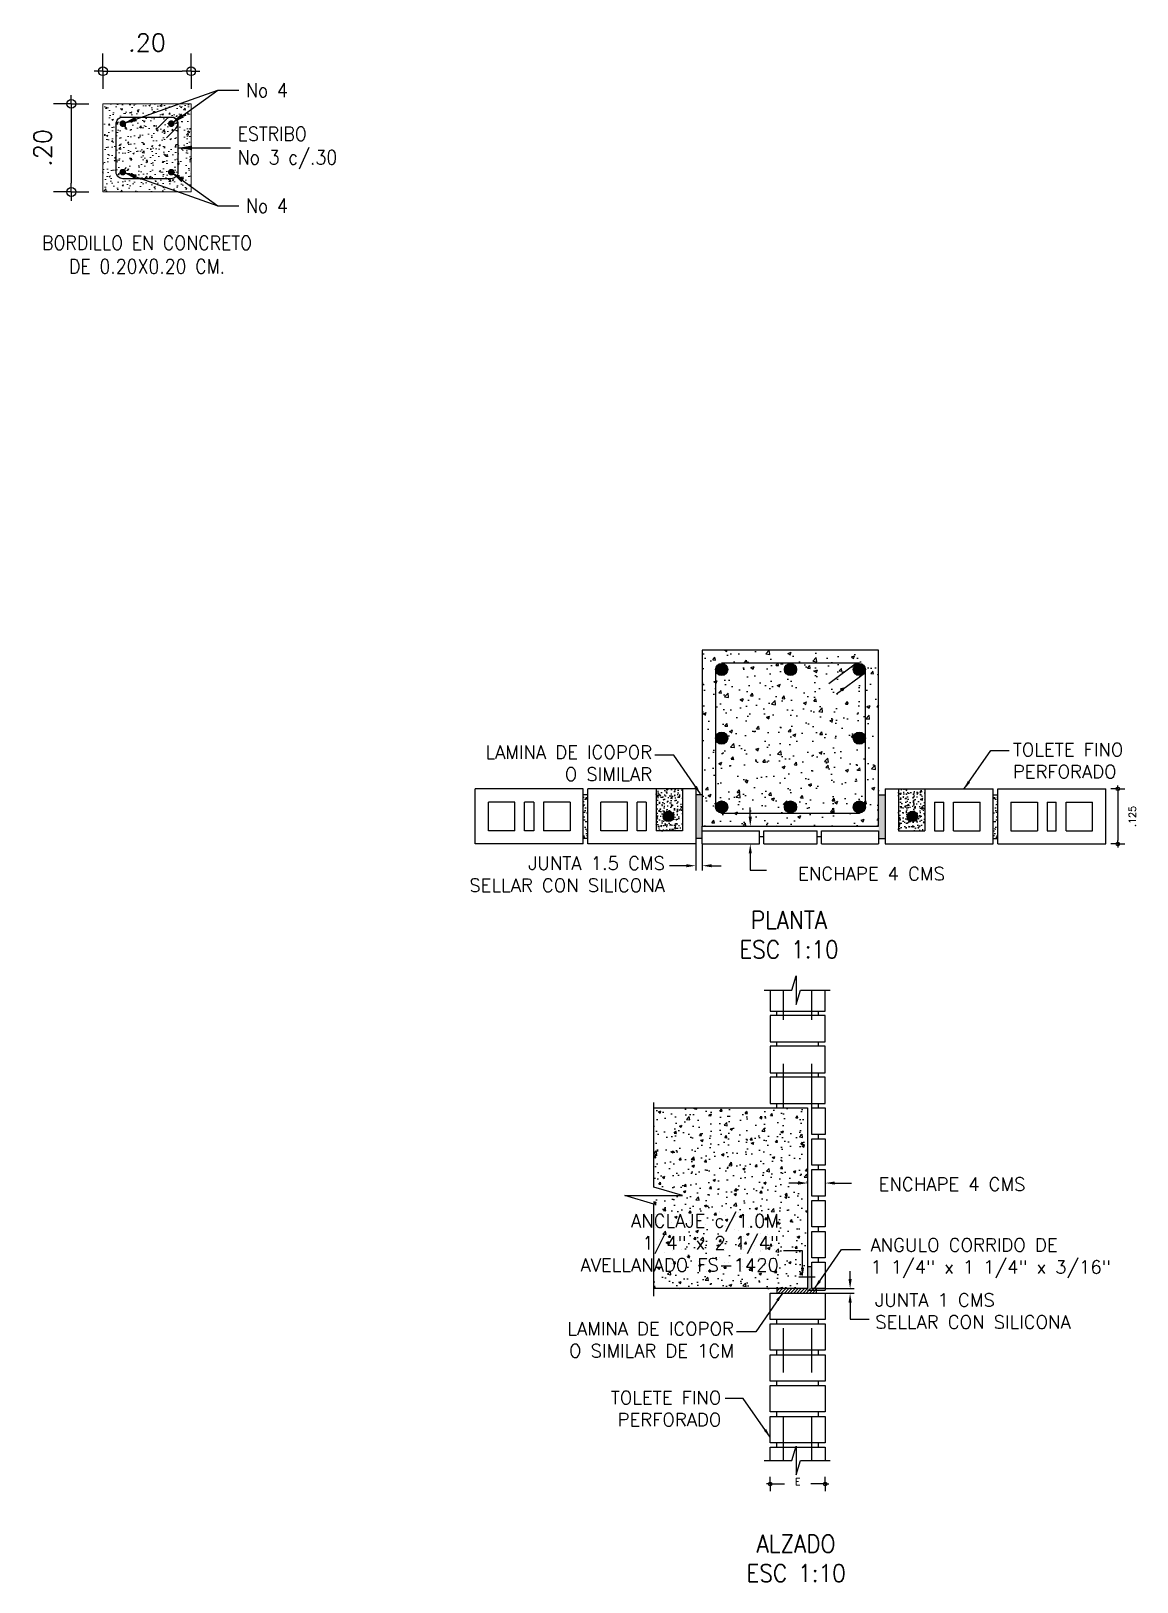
# Model space of a CAD drawing. Header units: feet. Extents: x -398 to 164, y -304 to 319.
# Drawn here: x -228.022 to -225.514, y -167.72 to -164.2 of the extents above; entities that cross this region are included whole.
import ezdxf

# ---------------------------------------------------------------- set-up
doc = ezdxf.new("R2010")
doc.units = ezdxf.units.FT
doc.header["$MEASUREMENT"] = 0
doc.linetypes.add('HIDDEN', pattern=[0.375, 0.25, -0.125])
doc.layers.get('DEFPOINTS').update_dxf_attribs({"lineweight": 0})
for name, color, linetype, lineweight in [('A_ACHURADADOS', 9, 'Continuous', 0), ('A_TEXT-DIM', 54, 'Continuous', 13), ('TX', 60, 'Continuous', 0)]:
    doc.layers.add(name, color=color, linetype=linetype, lineweight=lineweight)
for name, color, linetype in [('ACERO', 6, 'Continuous'), ('ACERO-2', 11, 'Continuous'), ('AXI', 7, 'Continuous'), ('BLOQUES', 7, 'Continuous'), ('DIM', 7, 'Continuous'), ('ESTR', 7, 'Continuous'), ('FLECHAS', 7, 'Continuous'), ('HATCH', 9, 'Continuous'), ('LADRILLO', 10, 'Continuous'), ('LETRA', 7, 'Continuous'), ('PROV1', 4, 'Continuous'), ('PROY', 2, 'HIDDEN'), ('TEXTO', 7, 'Continuous'), ('VIGAS', 3, 'Continuous')]:
    doc.layers.add(name, color=color, linetype=linetype)
doc.styles.add('D010N', font='romans.shx', dxfattribs={"height": 0.016})
doc.styles.add('D020N', font='romans.shx', dxfattribs={"height": 0.032})
doc.styles.add('D025N', font='romans.shx', dxfattribs={"height": 0.04})
doc.styles.add('ROM', font='romans.shx')
doc.styles.add('ROMANS', font='romans.shx', dxfattribs={"width": 0.9})
doc.styles.add('SETEYCO', font='ROMANS.shx', dxfattribs={"width": 0.9, "height": 0.24})
doc.dimstyles.new('D010', dxfattribs={"dimtxt": 0.15, "dimasz": 0.008, "dimexe": 0, "dimexo": 0, "dimgap": 0.025, "dimtad": 1, "dimzin": 4, "dimdsep": 46, "dimtxsty": 'D010N', "dimblk1": 'DIMBLK', "dimblk2": 'DIMBLK', "dimsah": 1, "dimcen": 0.09, "dimse1": 1, "dimse2": 1, "dimclrd": 9, "dimclre": 256, "dimclrt": 256, "dimadec": 0, "dimazin": 0, "dimtfac": 6, "dimtix": 1, "dimtmove": 2, "dimatfit": 3, "dimfxl": 1, "dimtvp": 0.466667, "dimtolj": 1, "dimtzin": 4, "dimarcsym": 0})
doc.dimstyles.new('D020$7', dxfattribs={"dimtxt": 0.032, "dimasz": 0.032, "dimexe": 0, "dimexo": 0, "dimgap": 0.035, "dimtad": 1, "dimzin": 4, "dimdsep": 46, "dimtxsty": 'D020N', "dimblk1": 'DIMBLK', "dimblk2": 'DIMBLK', "dimsah": 1, "dimcen": 0.09, "dimse1": 1, "dimse2": 1, "dimclrd": 9, "dimclre": 256, "dimclrt": 256, "dimadec": 0, "dimazin": 0, "dimtfac": 6, "dimtix": 1, "dimtmove": 2, "dimatfit": 3, "dimfxl": 0, "dimtvp": 0.466667, "dimtolj": 1, "dimtzin": 4, "dimarcsym": 0})
doc.dimstyles.new('D025', dxfattribs={"dimtxt": 0.15, "dimasz": 0.02, "dimexe": 0, "dimexo": 0, "dimgap": 0.045, "dimtad": 1, "dimzin": 4, "dimdsep": 46, "dimtxsty": 'D025N', "dimblk1": 'DIMBLK', "dimblk2": 'DIMBLK', "dimsah": 1, "dimcen": 0.09, "dimse1": 1, "dimse2": 1, "dimclrd": 9, "dimclre": 256, "dimclrt": 256, "dimadec": 0, "dimazin": 0, "dimtfac": 6, "dimtix": 1, "dimtmove": 2, "dimatfit": 3, "dimfxl": 1, "dimtvp": 0.466667, "dimtolj": 1, "dimtzin": 4, "dimarcsym": 0})
pattern_1 = [(50, (0, 0), (0.035863009, -0.0031376067), [0.00375, -0.04125]), (355, (0, 0), (-0.0069375667, 0.0376096067), [0.003, -0.033]), (100.451444, (0.00299, -0.00026), (0.0289254423, 0.0344719995), [0.0031870096, -0.0350571056]), (46.1842, (2e-18, 0.01), (0.0533620665, -0.008275964), [0.005625, -0.061875]), (96.635635, (0.004447, 0.00931), (0.046733097, 0.04870593), [0.004780517, -0.052585688]), (351.184164, (2e-18, 0.01), (0.046733097, 0.04870593), [0.0045, -0.0495]), (21, (0.005, 0.0075), (0.0298453526, -0.0201309445), [0.00375, -0.04125]), (326, (0.005, 0.0075), (0.0121657666, 0.0362575023), [0.003, -0.033]), (71.451445, (0.007487, 0.005822), (0.042011119, 0.0161265576), [0.0031870095, -0.0350571056]), (37.5, (0, 0), (0.00060799277, 0.0166446927), [0, -0.0326, 0, -0.0335, 0, -0.033125]), (7.5, (0, 0), (0.0131534769, 0.0197205856), [0, -0.0191, 0, -0.03185, 0, -0.012625]), (327.5, (-0.01115, 2e-18), (0.0266911218, -0.0011277436), [0, -0.0125, 0, -0.039, 0, -0.05175]), (317.5, (-0.01615, 4e-18), (0.0291593085, 0.0050052491), [0, -0.01625, 0, -0.0259, 0, -0.03675])]
pattern_2 = [(50, (-256.56999, -176.166913), (0.021517805, -0.001882564), [0.00225, -0.02475]), (355, (-256.56999, -176.166913), (-0.00416254, 0.022565764), [0.0018, -0.0198]), (100.4514, (-256.568197, -176.16707), (0.017355281, 0.020683186), [0.001912206, -0.021034263]), (46.1842, (-256.56999, -176.160913), (0.032017231, -0.00496557), [0.003375, -0.037125]), (96.6356, (-256.567322, -176.161327), (0.02803988, 0.029223536), [0.00286831, -0.03155139]), (351.1842, (-256.56999, -176.160913), (0.02803986, 0.029223558), [0.0027, -0.0297]), (21, (-256.56699, -176.162413), (0.017907212, -0.012078567), [0.00225, -0.02475]), (326, (-256.56699, -176.162413), (0.00729946, 0.021754501), [0.0018, -0.0198]), (71.4514, (-256.565498, -176.16342), (0.025206679, 0.009675915), [0.001912206, -0.021034263]), (37.5, (-256.5699906, -176.166913), (0.0003647957, 0.0099868156), [0, -0.01956, 0, -0.0201, 0, -0.019875]), (7.5, (-256.569991, -176.166913), (0.007892086, 0.0118323514), [0, -0.01146, 0, -0.01911, 0, -0.007575]), (327.5, (-256.5766806, -176.166913), (0.016014673, -0.0006766462), [0, -0.0075, 0, -0.0234, 0, -0.03105]), (317.5, (-256.57968, -176.166913), (0.017495585, 0.0030031495), [0, -0.00975, 0, -0.01554, 0, -0.02205])]

# ---------------------------------------------------------------- blocks, each defined once
blk = doc.blocks.new('DIMBLK')
for q in [(0, 2), (0, -2), (-1, 0), (1, 0)]:
    blk.add_line((0, 0), q)
blk.add_circle((0, 0), 0.5)
blk = doc.blocks.new('*D199')
at = {"layer": 'DEFPOINTS', "color": 0, "transparency": 16777216}
for p in [(-227.8593, -164.365), (-227.9311, -164.565), (-227.8593, -164.565)]:
    blk.add_point(p, dxfattribs=at)
at = {"layer": 'DIM', "color": 9, "lineweight": -2, "transparency": 16777216}
blk.add_line((-227.9311, -164.385), (-227.9311, -164.545), dxfattribs=at)
at = {"layer": 'DIM', "color": 9, "lineweight": -2, "transparency": 16777216, "xscale": 0.02, "yscale": 0.02, "zscale": 0.02}
for p, rotation in [((-227.9311, -164.365), 90), ((-227.9311, -164.565), 270)]:
    blk.add_blockref('DIMBLK', p, dxfattribs=dict(at, rotation=rotation))
at = {"layer": 'DIM', "transparency": 16777216, "insert": (-227.9961, -164.465), "char_height": 0.04, "attachment_point": 5, "rotation": 90, "style": 'D025N'}
blk.add_mtext('\\A1;.20', dxfattribs=at)
blk = doc.blocks.new('*D200')
at = {"layer": 'DEFPOINTS', "color": 0, "transparency": 16777216}
for p in [(-227.6593, -164.291), (-227.8593, -164.365), (-227.6593, -164.365)]:
    blk.add_point(p, dxfattribs=at)
at = {"layer": 'DIM', "color": 9, "lineweight": -2, "transparency": 16777216}
blk.add_line((-227.8393, -164.291), (-227.6793, -164.291), dxfattribs=at)
at = {"layer": 'DIM', "color": 9, "lineweight": -2, "transparency": 16777216, "xscale": 0.02, "yscale": 0.02, "zscale": 0.02, "rotation": 180}
blk.add_blockref('DIMBLK', (-227.8593, -164.291), dxfattribs=at)
at = {"layer": 'DIM', "color": 9, "lineweight": -2, "transparency": 16777216, "xscale": 0.02, "yscale": 0.02, "zscale": 0.02}
blk.add_blockref('DIMBLK', (-227.6593, -164.291), dxfattribs=at)
at = {"layer": 'DIM', "transparency": 16777216, "insert": (-227.7593, -164.226), "char_height": 0.04, "attachment_point": 5, "style": 'D025N'}
blk.add_mtext('\\A1;.20', dxfattribs=at)
blk = doc.blocks.new('*D178')
at = {"layer": 'DEFPOINTS', "color": 0, "transparency": 16777216}
for p in [(-225.6175, -165.9197), (-225.6175, -166.0447), (-225.5574, -166.0447)]:
    blk.add_point(p, dxfattribs=at)
at = {"layer": 'DIM', "color": 9, "lineweight": -2, "transparency": 16777216}
blk.add_line((-225.5574, -165.9277), (-225.5574, -166.0367), dxfattribs=at)
at = {"layer": 'DIM', "color": 9, "lineweight": -2, "transparency": 16777216, "xscale": 0.008, "yscale": 0.008, "zscale": 0.008}
for p, rotation in [((-225.5574, -165.9197), 90), ((-225.5574, -166.0447), 270)]:
    blk.add_blockref('DIMBLK', p, dxfattribs=dict(at, rotation=rotation))
at = {"layer": 'DIM', "transparency": 16777216, "insert": (-225.5244, -165.9822), "char_height": 0.016, "attachment_point": 5, "rotation": 90, "style": 'D010N'}
blk.add_mtext('\\A1;.125', dxfattribs=at)
blk = doc.blocks.new('*D179')
at = {"layer": 'DEFPOINTS', "color": 0, "transparency": 16777216}
for p in [(-226.221, -167.4973), (-226.346, -167.5574), (-226.221, -167.5574)]:
    blk.add_point(p, dxfattribs=at)
at = {"layer": 'DIM', "color": 9, "lineweight": -2, "transparency": 16777216}
for p, q in [((-226.338, -167.4973), (-226.3134, -167.4973)), ((-226.229, -167.4973), (-226.2535, -167.4973))]:
    blk.add_line(p, q, dxfattribs=at)
at = {"layer": 'DIM', "color": 9, "lineweight": -2, "transparency": 16777216, "xscale": 0.008, "yscale": 0.008, "zscale": 0.008, "rotation": 180}
blk.add_blockref('DIMBLK', (-226.346, -167.4973), dxfattribs=at)
at = {"layer": 'DIM', "color": 9, "lineweight": -2, "transparency": 16777216, "xscale": 0.008, "yscale": 0.008, "zscale": 0.008}
blk.add_blockref('DIMBLK', (-226.221, -167.4973), dxfattribs=at)
at = {"layer": 'DIM', "transparency": 16777216, "insert": (-226.2835, -167.4918), "char_height": 0.016, "attachment_point": 5, "style": 'D010N'}
blk.add_mtext('\\A1;E', dxfattribs=at)

msp = doc.modelspace()

# ---------------------------------------------------------------- hatches: boundary and pattern name
at = {"layer": 'A_ACHURADADOS'}
h = msp.add_hatch(dxfattribs=at)
h.set_pattern_fill('AR-CONC', color=256, scale=0.005, style=0)
h.set_pattern_definition(pattern_1)
h.paths.add_polyline_path([(-227.6893, -164.41), (-227.6893, -164.52, -0.414214), (-227.7043, -164.535), (-227.8143, -164.535, -0.414214), (-227.8293, -164.52), (-227.8293, -164.41, -0.414214), (-227.8143, -164.395), (-227.7043, -164.395, -0.414214)], flags=16)
h.paths.add_polyline_path([(-227.8105, -164.52, -1), (-227.818, -164.52, -1)], flags=0)
h.paths.add_polyline_path([(-227.818, -164.41, -1), (-227.8105, -164.41, -1)], flags=0)
h.paths.add_polyline_path([(-227.7005, -164.52, -1), (-227.708, -164.52, -1)], flags=0)
h.paths.add_polyline_path([(-227.708, -164.41, -1), (-227.7005, -164.41, -1)], flags=0)
h.paths.add_polyline_path([(-227.6593, -164.365), (-227.8593, -164.365), (-227.8593, -164.565), (-227.6593, -164.565)])
h = msp.add_hatch(dxfattribs=at)
h.set_pattern_fill('AR-CONC', color=256, scale=0.005, style=0)
h.set_pattern_definition(pattern_1)
h.paths.add_polyline_path([(-227.6893, -164.41), (-227.6893, -164.52, -0.414214), (-227.7043, -164.535), (-227.8143, -164.535, -0.414214), (-227.8293, -164.52), (-227.8293, -164.41, -0.414214), (-227.8143, -164.395), (-227.7043, -164.395, -0.414214)])
h.paths.add_polyline_path([(-227.8105, -164.52, -1), (-227.818, -164.52, -1)], flags=16)
h.paths.add_polyline_path([(-227.7005, -164.52, -1), (-227.708, -164.52, -1)], flags=16)
h.paths.add_polyline_path([(-227.818, -164.41, -1), (-227.8105, -164.41, -1)], flags=16)
h.paths.add_polyline_path([(-227.708, -164.41, -1), (-227.7005, -164.41, -1)], flags=16)
at = {"layer": 'HATCH'}
h = msp.add_hatch(dxfattribs=at)
h.set_pattern_fill('AR-CONC', color=256, scale=0.01, style=0)
h.set_pattern_definition([(50, (-256.56999, -176.166913), (0.07172602, -0.00627521), [0.0075, -0.0825]), (355, (-256.56999, -176.16691), (-0.01387513, 0.07521921), [0.006, -0.066]), (100.4514, (-256.56401, -176.167436), (0.05785094, 0.06894395), [0.00637402, -0.07011421]), (46.1842, (-256.56999, -176.14691), (0.1067241, -0.0165519), [0.01125, -0.12375]), (96.6356, (-256.5611, -176.14829), (0.09346627, 0.0974118), [0.00956103, -0.1051713]), (351.1842, (-256.56999, -176.14691), (0.0934662, 0.09741186), [0.009, -0.099]), (21, (-256.55999, -176.151913), (0.0596907, -0.04026189), [0.0075, -0.0825]), (326, (-256.55999, -176.15191), (0.02433153, 0.072515), [0.006, -0.066]), (71.4514, (-256.555016, -176.15527), (0.08402226, 0.03225305), [0.00637402, -0.07011421]), (37.5, (-256.56999, -176.166913), (0.001215986, 0.033289385), [0, -0.0652, 0, -0.067, 0, -0.06625]), (7.5, (-256.56999, -176.166913), (0.026306954, 0.03944117), [0, -0.0382, 0, -0.0637, 0, -0.02525]), (327.5, (-256.59229, -176.166913), (0.053382244, -0.002255487), [0, -0.025, 0, -0.078, 0, -0.1035]), (317.5, (-256.60229, -176.166913), (0.05831862, 0.0100105), [0, -0.0325, 0, -0.0518, 0, -0.0735])])
h.paths.add_polyline_path([(-226.4421, -165.8047, -1), (-226.4698, -165.8047), (-226.4698, -165.9609, -1), (-226.4421, -165.9609, -0.414214), (-226.4559, -165.9747), (-226.2998, -165.9747, -0.414214), (-226.3136, -165.9609, -1), (-226.2859, -165.9609, -0.414214), (-226.2998, -165.9747), (-226.1436, -165.9747, -0.414214), (-226.1574, -165.9609, -1.000001), (-226.1298, -165.9609), (-226.1298, -165.8047, -1), (-226.1574, -165.8047, -1), (-226.1298, -165.8047), (-226.1298, -165.6486, -1), (-226.1574, -165.6486, -0.414214), (-226.1436, -165.6347), (-226.2998, -165.6347, -0.414214), (-226.2859, -165.6486, -1), (-226.3136, -165.6486, -0.414214), (-226.2998, -165.6347), (-226.4559, -165.6347, -0.414214), (-226.4421, -165.6486, -1), (-226.4698, -165.6486), (-226.4698, -165.8047, -1)], flags=0)
h.paths.add_polyline_path([(-226.4998, -165.6047), (-226.4998, -166.0047), (-226.0998, -166.0047), (-226.0998, -165.6047)])
h.paths.add_polyline_path([(-226.1436, -165.6347, -0.414214), (-226.1298, -165.6486), (-226.1298, -165.9609, -0.414214), (-226.1436, -165.9747), (-226.4559, -165.9747, -0.414214), (-226.4698, -165.9609), (-226.4698, -165.6486, -0.414214), (-226.4559, -165.6347)], flags=16)
h.paths.add_polyline_path([(-226.2859, -165.6486, -1), (-226.3136, -165.6486, -1)], flags=0)
h.paths.add_polyline_path([(-226.4421, -165.8047, -1), (-226.4698, -165.8047, -1)], flags=0)
h.paths.add_polyline_path([(-226.2859, -165.9609, -1), (-226.3136, -165.9609, -1)], flags=0)
for points in [[(-226.4421, -165.6486, 1), (-226.4698, -165.6486, 1)], [(-226.2859, -165.6486, 1), (-226.3136, -165.6486, 1)], [(-226.1298, -165.6486, 1), (-226.1574, -165.6486, 1)], [(-226.4421, -165.8047, 1), (-226.4698, -165.8047, 1)], [(-226.1298, -165.8047, 1), (-226.1574, -165.8047, 1)], [(-226.5148, -165.9336), (-226.4998, -165.9336), (-226.4998, -166.0047), (-226.4998, -166.0323), (-226.5148, -166.0323)], [(-226.4421, -165.9609, 1), (-226.4698, -165.9609, 1)], [(-226.2859, -165.9609, 1), (-226.3136, -165.9609, 1)], [(-226.1298, -165.9609, 1), (-226.1574, -165.9609, 1)], [(-226.0848, -165.9336), (-226.0998, -165.9336), (-226.0998, -166.0047), (-226.0998, -166.0323), (-226.0848, -166.0323)], [(-226.565, -165.9822, 1), (-226.5883, -165.9822, 1)], [(-226.0112, -165.9822, 1), (-226.0345, -165.9822, 1)]]:
    msp.add_hatch(color=256, dxfattribs=at).paths.add_polyline_path(points)
h = msp.add_hatch(dxfattribs=at)
h.set_pattern_fill('AR-CONC', color=256, scale=0.003, style=0)
h.set_pattern_definition(pattern_2)
h.paths.add_polyline_path([(-226.6048, -166.0147), (-226.5448, -166.0147), (-226.5448, -165.9197), (-226.6048, -165.9197)])
h.paths.add_polyline_path([(-226.565, -165.9822, -1), (-226.5883, -165.9822, -1)], flags=16)
h = msp.add_hatch(dxfattribs=at)
h.set_pattern_fill('AR-CONC', color=256, scale=0.003, style=0)
h.set_pattern_definition(pattern_2)
h.paths.add_polyline_path([(-225.9948, -165.9197), (-226.0548, -165.9197), (-226.0548, -166.0147), (-225.9948, -166.0147)])
h.paths.add_polyline_path([(-226.0112, -165.9822, -1), (-226.0345, -165.9822, -1)], flags=16)
h = msp.add_hatch(dxfattribs=at)
h.set_pattern_fill('AR-CONC', color=256, scale=0.003, style=0)
h.set_pattern_definition(pattern_2)
h.paths.add_polyline_path([(-226.7698, -166.0323), (-226.7598, -166.0323), (-226.7598, -165.9336), (-226.7698, -165.9336)])
h = msp.add_hatch(dxfattribs=at)
h.set_pattern_fill('AR-CONC', color=256, scale=0.003, style=0)
h.set_pattern_definition([(130, (-196.029538, -176.166913), (-0.021517805, -0.001882564), [0.00225, -0.02475]), (185, (-196.029538, -176.166913), (0.00416254, 0.022565764), [0.0018, -0.0198]), (79.5486, (-196.03133, -176.16707), (-0.017355281, 0.020683186), [0.001912206, -0.021034263]), (133.8158, (-196.029538, -176.160913), (-0.032017231, -0.00496557), [0.003375, -0.037125]), (83.3644, (-196.032206, -176.161327), (-0.02803988, 0.029223536), [0.00286831, -0.03155139]), (188.8158, (-196.029538, -176.160913), (-0.02803986, 0.029223558), [0.0027, -0.0297]), (159, (-196.032538, -176.162413), (-0.017907212, -0.012078567), [0.00225, -0.02475]), (214, (-196.032538, -176.162413), (-0.00729946, 0.021754501), [0.0018, -0.0198]), (108.5486, (-196.03403, -176.16342), (-0.025206679, 0.009675915), [0.001912206, -0.021034263]), (142.5, (-196.029538, -176.166913), (-0.0003647957, 0.0099868156), [0, -0.01956, 0, -0.0201, 0, -0.019875]), (172.5, (-196.029538, -176.166913), (-0.007892086, 0.0118323514), [0, -0.01146, 0, -0.01911, 0, -0.007575]), (212.5, (-196.022848, -176.166913), (-0.016014673, -0.0006766462), [0, -0.0075, 0, -0.0234, 0, -0.03105]), (222.5, (-196.019848, -176.166913), (-0.017495585, 0.0030031495), [0, -0.00975, 0, -0.01554, 0, -0.02205])])
h.paths.add_polyline_path([(-225.8398, -165.9336), (-225.8298, -165.9336), (-225.8298, -166.0323), (-225.8398, -166.0323)])
h = msp.add_hatch(dxfattribs=at)
h.set_pattern_fill('AR-CONC', color=256, scale=0.008, style=0)
h.set_pattern_definition([(50, (-238.93948, -168.16429), (0.05738081, -0.00502017), [0.006, -0.066]), (355, (-238.93948, -168.16429), (-0.0111001, 0.06017537), [0.0048, -0.0528]), (100.4514, (-238.9347, -168.16471), (0.04628075, 0.05515516), [0.00509922, -0.05609137]), (46.1842, (-238.93948, -168.14829), (0.0853793, -0.01324152), [0.009, -0.099]), (96.6356, (-238.93237, -168.14939), (0.074773, 0.07792943), [0.0076488, -0.08413704]), (351.1842, (-238.93948, -168.14829), (0.07477296, 0.0779295), [0.0072, -0.0792]), (21, (-238.93148, -168.15229), (0.04775256, -0.03220951), [0.006, -0.066]), (326, (-238.93148, -168.15229), (0.01946523, 0.058012), [0.0048, -0.0528]), (71.4514, (-238.9275, -168.154974), (0.0672178, 0.02580244), [0.00509922, -0.05609137]), (37.5, (-238.93948, -168.16429), (0.00097279, 0.026631508), [0, -0.05216, 0, -0.0536, 0, -0.053]), (7.5, (-238.93948, -168.16429), (0.02104556, 0.03155294), [0, -0.03056, 0, -0.05096, 0, -0.0202]), (327.5, (-238.95732, -168.16429), (0.042705795, -0.00180439), [0, -0.02, 0, -0.0624, 0, -0.0828]), (317.5, (-238.96532, -168.16429), (0.04665489, 0.0080084), [0, -0.026, 0, -0.04144, 0, -0.0588])])
h.paths.add_polyline_path([(-226.5449, -166.8426), (-226.6753, -166.8426), (-226.6101, -166.862), (-226.6101, -167.0539), (-226.261, -167.0539), (-226.261, -166.6439), (-226.6101, -166.6439), (-226.6101, -166.8233)])
h.paths.add_polyline_path([(-226.835, -167.0341), (-226.3185, -167.0341), (-226.3185, -166.8777), (-226.835, -166.8777)], flags=9)
h = msp.add_hatch(color=256, dxfattribs=at)
h.paths.add_polyline_path([(-226.251, -167.0048), (-226.261, -167.0048), (-226.261, -167.0575), (-226.2415, -167.0575), (-226.2415, -167.0539), (-226.251, -167.0539)])
h.paths.add_polyline_path([(-226.221, -167.0575), (-226.221, -167.0539), (-226.2415, -167.0539), (-226.2415, -167.0575)])
h = msp.add_hatch(dxfattribs=at)
h.set_pattern_fill('ANSI31', color=256, scale=0.04, style=0)
h.set_pattern_definition([(45, (-254.9369354, -177.4226794), (-0.0035355339, 0.0035355339), [])])
h.paths.add_polyline_path([(-226.3307, -167.0539), (-226.3307, -167.0639), (-226.2415, -167.0639), (-226.2415, -167.0539)])

# ---------------------------------------------------------------- linework, layer by layer
at = {"layer": 'A_TEXT-DIM'}
msp.add_lwpolyline([(-227.8593, -164.365), (-227.6593, -164.365), (-227.6593, -164.565), (-227.8593, -164.565)], close=True, dxfattribs=at)
at = {"layer": 'ACERO'}
for p, q in [((-226.1501, -165.6347), (-226.2127, -165.6812)), ((-226.1298, -165.6564), (-226.1951, -165.7049)), ((-226.2438, -167.0281), (-226.2807, -167.0281))]:
    msp.add_line(p, q, dxfattribs=at)
for points in [[(-226.4698, -165.6486), (-226.4698, -165.9609)], [(-226.1436, -165.6347), (-226.4559, -165.6347)], [(-226.1298, -165.9609), (-226.1298, -165.6486)], [(-226.4559, -165.9747), (-226.1436, -165.9747)]]:
    msp.add_lwpolyline(points, dxfattribs=at)
for centre, radius in [((-226.4559, -165.6486), 0.0138), ((-226.2998, -165.6486), 0.0138), ((-226.1436, -165.6486), 0.0138), ((-226.4559, -165.8047), 0.0138), ((-226.1436, -165.8047), 0.0138), ((-226.4559, -165.9609), 0.0138), ((-226.2998, -165.9609), 0.0138), ((-226.1436, -165.9609), 0.0138), ((-226.5767, -165.9822), 0.0117), ((-226.0229, -165.9822), 0.0117)]:
    msp.add_circle(centre, radius, dxfattribs=at)
at = {"layer": 'ACERO-2'}
for p, q in [((-227.7361, -164.4206), (-227.7149, -164.3994)), ((-227.7149, -164.4418), (-227.6937, -164.4206))]:
    msp.add_line(p, q, dxfattribs=at)
msp.add_lwpolyline([(-227.8143, -164.395), (-227.7043, -164.395, -0.414214), (-227.6893, -164.41), (-227.6893, -164.52, -0.414214), (-227.7043, -164.535), (-227.8143, -164.535, -0.414214), (-227.8293, -164.52), (-227.8293, -164.41, -0.414214)], format="xyb", close=True, dxfattribs=at)
msp.add_arc((-227.7043, -164.41), 0.015, 315, 135, dxfattribs=at)
at = {"layer": 'AXI', "ltscale": 0.5}
for p, q in [((-226.251, -167.0048), (-226.261, -167.0048)), ((-226.221, -167.0539), (-226.221, -167.0575)), ((-226.261, -167.0575), (-226.221, -167.0575))]:
    msp.add_line(p, q, dxfattribs=at)
at = {"layer": 'BLOQUES'}
for p, q in [((-226.5148, -165.9197), (-226.5148, -166.0447)), ((-226.4998, -165.9336), (-226.5148, -165.9336)), ((-226.0998, -165.9336), (-226.0848, -165.9336)), ((-226.4998, -166.0323), (-226.5148, -166.0323)), ((-226.0998, -166.0323), (-226.0848, -166.0323)), ((-226.346, -167.0639), (-226.261, -167.0639)), ((-226.346, -167.0639), (-226.2662, -167.0639))]:
    msp.add_line(p, q, dxfattribs=at)
at = {"layer": 'ESTR', "const_width": 0.0075}
for points in [[(-227.818, -164.41, 1), (-227.8105, -164.41, 1)], [(-227.708, -164.41, 1), (-227.7005, -164.41, 1)], [(-227.818, -164.52, 1), (-227.8105, -164.52, 1)], [(-227.708, -164.52, 1), (-227.7005, -164.52, 1)]]:
    msp.add_lwpolyline(points, format="xyb", close=True, dxfattribs=at)
at = {"layer": 'HATCH'}
for p, q in [((-226.7598, -165.9336), (-226.7698, -165.9336)), ((-225.8398, -165.9336), (-225.8298, -165.9336)), ((-226.7598, -166.0323), (-226.7698, -166.0323)), ((-226.3701, -166.0277), (-226.3601, -166.0277)), ((-226.2395, -166.0277), (-226.2295, -166.0277)), ((-225.8398, -166.0323), (-225.8298, -166.0323)), ((-226.391, -166.1041), (-226.3544, -166.1041)), ((-226.331, -166.4339), (-226.331, -166.4239)), ((-226.236, -166.4339), (-226.236, -166.4239)), ((-226.331, -166.5039), (-226.331, -166.4939)), ((-226.236, -166.5039), (-226.236, -166.4939)), ((-226.331, -166.5739), (-226.331, -166.5639)), ((-226.236, -166.5739), (-226.236, -166.5639)), ((-226.331, -166.6439), (-226.331, -166.6339)), ((-226.236, -166.6439), (-226.236, -166.6339)), ((-226.236, -166.7139), (-226.236, -166.7039)), ((-226.236, -166.7839), (-226.236, -166.7739)), ((-226.236, -166.8539), (-226.236, -166.8439)), ((-226.236, -166.9239), (-226.236, -166.9139)), ((-226.236, -166.9939), (-226.236, -166.9839)), ((-226.3307, -167.0539), (-226.3307, -167.0639)), ((-226.2415, -167.0539), (-226.2415, -167.0639)), ((-226.331, -167.1339), (-226.331, -167.1239)), ((-226.236, -167.1339), (-226.236, -167.1239)), ((-226.331, -167.2039), (-226.331, -167.1939)), ((-226.236, -167.2039), (-226.236, -167.1939)), ((-226.331, -167.2739), (-226.331, -167.2639)), ((-226.236, -167.2739), (-226.236, -167.2639)), ((-226.331, -167.3439), (-226.331, -167.3339)), ((-226.236, -167.3439), (-226.236, -167.3339)), ((-226.331, -167.4139), (-226.331, -167.4039)), ((-226.236, -167.4139), (-226.236, -167.4039))]:
    msp.add_line(p, q, dxfattribs=at)
at = {"layer": 'LADRILLO'}
for p, q in [((-226.7698, -165.9197), (-227.0148, -165.9197)), ((-227.0148, -166.0447), (-227.0148, -165.9197)), ((-226.7698, -166.0447), (-226.7698, -165.9197)), ((-226.7598, -166.0447), (-226.7598, -165.9197)), ((-226.5148, -165.9197), (-226.7598, -165.9197)), ((-226.6048, -165.9197), (-226.6048, -166.0147)), ((-226.5448, -165.9197), (-226.5448, -166.0147)), ((-226.0848, -165.9197), (-225.8398, -165.9197)), ((-226.0848, -165.9197), (-226.0848, -166.0447)), ((-226.0548, -165.9197), (-226.0548, -166.0147)), ((-225.9948, -165.9197), (-225.9948, -166.0147)), ((-225.8398, -166.0447), (-225.8398, -165.9197)), ((-225.8298, -165.9197), (-225.5848, -165.9197)), ((-225.8298, -166.0447), (-225.8298, -165.9197)), ((-225.5848, -166.0447), (-225.5848, -165.9197)), ((-226.9248, -165.9497), (-226.9848, -165.9497)), ((-226.9848, -166.0147), (-226.9848, -165.9497)), ((-226.9248, -166.0147), (-226.9248, -165.9497)), ((-226.8818, -165.9497), (-226.9028, -165.9497)), ((-226.9028, -166.0147), (-226.9028, -165.9497)), ((-226.8818, -165.9497), (-226.8818, -166.0147)), ((-226.8598, -165.9497), (-226.8598, -166.0147)), ((-226.7998, -165.9497), (-226.8598, -165.9497)), ((-226.7998, -165.9497), (-226.7998, -166.0147)), ((-226.7298, -166.0147), (-226.7298, -165.9497)), ((-226.6698, -165.9497), (-226.7298, -165.9497)), ((-226.6698, -166.0147), (-226.6698, -165.9497)), ((-226.6478, -166.0147), (-226.6478, -165.9497)), ((-226.6268, -165.9497), (-226.6478, -165.9497)), ((-226.6268, -165.9497), (-226.6268, -166.0147)), ((-225.9728, -165.9497), (-225.9518, -165.9497)), ((-225.9728, -165.9497), (-225.9728, -166.0147)), ((-225.9518, -166.0147), (-225.9518, -165.9497)), ((-225.9298, -166.0147), (-225.9298, -165.9497)), ((-225.9298, -165.9497), (-225.8698, -165.9497)), ((-225.8698, -166.0147), (-225.8698, -165.9497)), ((-225.7998, -165.9497), (-225.7998, -166.0147)), ((-225.7998, -165.9497), (-225.7398, -165.9497)), ((-225.7398, -165.9497), (-225.7398, -166.0147)), ((-225.7178, -165.9497), (-225.7178, -166.0147)), ((-225.7178, -165.9497), (-225.6968, -165.9497)), ((-225.6968, -166.0147), (-225.6968, -165.9497)), ((-225.6748, -166.0147), (-225.6748, -165.9497)), ((-225.6748, -165.9497), (-225.6148, -165.9497)), ((-225.6148, -166.0147), (-225.6148, -165.9497)), ((-226.9248, -166.0147), (-226.9848, -166.0147)), ((-226.8818, -166.0147), (-226.9028, -166.0147)), ((-226.7998, -166.0147), (-226.8598, -166.0147)), ((-226.6698, -166.0147), (-226.7298, -166.0147)), ((-226.6268, -166.0147), (-226.6478, -166.0147)), ((-226.5448, -166.0147), (-226.6048, -166.0147)), ((-226.3701, -166.0447), (-226.3701, -166.0147)), ((-226.3601, -166.0447), (-226.3601, -166.0147)), ((-226.2395, -166.0447), (-226.2395, -166.0147)), ((-226.2295, -166.0447), (-226.2295, -166.0147)), ((-226.0548, -166.0147), (-225.9948, -166.0147)), ((-225.9728, -166.0147), (-225.9518, -166.0147)), ((-225.9298, -166.0147), (-225.8698, -166.0147)), ((-225.7998, -166.0147), (-225.7398, -166.0147)), ((-225.7178, -166.0147), (-225.6968, -166.0147)), ((-225.6748, -166.0147), (-225.6148, -166.0147)), ((-226.7698, -166.0447), (-227.0148, -166.0447)), ((-226.5148, -166.0447), (-226.7598, -166.0447)), ((-226.4998, -166.0447), (-226.3701, -166.0447)), ((-226.3601, -166.0447), (-226.2395, -166.0447)), ((-226.2295, -166.0447), (-226.0998, -166.0447)), ((-226.0848, -166.0447), (-225.8398, -166.0447)), ((-225.8298, -166.0447), (-225.5848, -166.0447))]:
    msp.add_line(p, q, dxfattribs=at)
for points in [[(-226.4998, -166.0147), (-226.3701, -166.0147)], [(-226.3601, -166.0147), (-226.2395, -166.0147)], [(-226.2295, -166.0147), (-226.0998, -166.0147), (-226.0998, -166.0447)], [(-226.346, -166.3763), (-226.346, -166.4239), (-226.221, -166.4239), (-226.221, -166.3763)], [(-226.346, -166.4339), (-226.346, -166.4939), (-226.221, -166.4939), (-226.221, -166.4339), (-226.346, -166.4339)], [(-226.346, -166.5039), (-226.346, -166.5639), (-226.221, -166.5639), (-226.221, -166.5039), (-226.346, -166.5039)], [(-226.346, -166.5739), (-226.346, -166.6339), (-226.221, -166.6339), (-226.221, -166.5739), (-226.346, -166.5739)], [(-226.251, -166.6439), (-226.221, -166.6439), (-226.221, -166.7039), (-226.251, -166.7039), (-226.251, -166.6439)], [(-226.251, -166.7139), (-226.221, -166.7139), (-226.221, -166.7739), (-226.251, -166.7739), (-226.251, -166.7139)], [(-226.251, -166.7839), (-226.221, -166.7839), (-226.221, -166.8439), (-226.251, -166.8439), (-226.251, -166.7839)], [(-226.251, -166.8539), (-226.221, -166.8539), (-226.221, -166.9139), (-226.251, -166.9139), (-226.251, -166.8539)], [(-226.251, -166.9239), (-226.221, -166.9239), (-226.221, -166.9839), (-226.251, -166.9839), (-226.251, -166.9239)], [(-226.251, -166.9939), (-226.221, -166.9939), (-226.221, -167.0539), (-226.251, -167.0539), (-226.251, -166.9939)], [(-226.346, -167.0639), (-226.221, -167.0639), (-226.221, -167.1239), (-226.346, -167.1239), (-226.346, -167.0639)], [(-226.346, -167.1339), (-226.221, -167.1339), (-226.221, -167.1939), (-226.346, -167.1939), (-226.346, -167.1339)], [(-226.346, -167.2039), (-226.221, -167.2039), (-226.221, -167.2639), (-226.346, -167.2639), (-226.346, -167.2039)], [(-226.346, -167.2739), (-226.221, -167.2739), (-226.221, -167.3339), (-226.346, -167.3339), (-226.346, -167.2739)], [(-226.346, -167.3439), (-226.221, -167.3439), (-226.221, -167.4039), (-226.346, -167.4039), (-226.346, -167.3439)], [(-226.346, -167.4139), (-226.221, -167.4139), (-226.221, -167.4439)], [(-226.346, -167.4439), (-226.346, -167.4139)]]:
    msp.add_lwpolyline(points, dxfattribs=at)
at = {"layer": 'LETRA'}
for p, q in [((-226.391, -165.9847), (-226.391, -165.9621)), ((-226.391, -166.0647), (-226.391, -166.1041)), ((-226.5347, -166.0941), (-226.5741, -166.0941)), ((-226.4798, -166.0941), (-226.4572, -166.0941)), ((-226.281, -166.8143), (-226.3036, -166.8143)), ((-226.201, -166.8143), (-226.1616, -166.8143)), ((-226.1646, -167.034), (-226.1646, -167.0142))]:
    msp.add_line(p, q, dxfattribs=at)
for points in [[(-226.5037, -165.9311), (-226.5645, -165.8434), (-226.6078, -165.8434)], [(-225.9063, -165.9203), (-225.8455, -165.8325), (-225.8041, -165.8327)], [(-226.2725, -167.0076), (-226.2725, -166.9682), (-226.3156, -166.9682)], [(-226.2448, -167.0531), (-226.184, -166.9654), (-226.1407, -166.9654)], [(-226.3179, -167.0641), (-226.3787, -167.1518), (-226.4221, -167.1518)], [(-226.1646, -167.0839), (-226.1646, -167.1232), (-226.1216, -167.1232)], [(-226.346, -167.3911), (-226.4068, -167.3033), (-226.4481, -167.3035)]]:
    msp.add_lwpolyline(points, dxfattribs=at)
for points in [[(-226.5178, -165.9166), (-226.5124, -165.9128), (-226.5037, -165.9311)], [(-225.8921, -165.9057), (-225.8976, -165.9019), (-225.9063, -165.9203)], [(-226.3946, -165.9831), (-226.3874, -165.9831), (-226.391, -166.0047)], [(-226.3946, -166.0663), (-226.3874, -166.0663), (-226.391, -166.0447)], [(-226.5363, -166.0977), (-226.5363, -166.0905), (-226.5147, -166.0941)], [(-226.4782, -166.0977), (-226.4782, -166.0905), (-226.4998, -166.0941)], [(-226.2826, -166.8179), (-226.2826, -166.8107), (-226.261, -166.8143)], [(-226.1994, -166.8179), (-226.1994, -166.8107), (-226.221, -166.8143)], [(-226.2761, -167.006), (-226.2689, -167.006), (-226.2725, -167.0276)], [(-226.2307, -167.0386), (-226.2362, -167.0348), (-226.2448, -167.0531)], [(-226.161, -167.0324), (-226.1682, -167.0324), (-226.1646, -167.054)], [(-226.3321, -167.0786), (-226.3266, -167.0824), (-226.3179, -167.0641)], [(-226.161, -167.0855), (-226.1682, -167.0855), (-226.1646, -167.0639)], [(-226.3601, -167.3765), (-226.3546, -167.3727), (-226.346, -167.3911)]]:
    msp.add_solid(points, dxfattribs=at)
at = {"layer": 'PROV1'}
msp.add_line((-226.4998, -166.0447), (-226.4998, -166.0047), dxfattribs=at)
for points in [[(-226.3597, -166.3763), (-226.2966, -166.3763), (-226.2869, -166.3437), (-226.2869, -166.4089), (-226.2772, -166.3763), (-226.21, -166.3763)], [(-226.6101, -167.0712), (-226.6101, -166.862), (-226.6753, -166.8426), (-226.5449, -166.8426), (-226.6101, -166.8233), (-226.6101, -166.6312)], [(-226.3597, -167.4439), (-226.2966, -167.4439), (-226.2869, -167.4113), (-226.2869, -167.4766), (-226.2772, -167.4439), (-226.21, -167.4439)]]:
    msp.add_lwpolyline(points, dxfattribs=at)
at = {"layer": 'PROY', "ltscale": 0.05}
for p, q in [((-226.5148, -166.0447), (-226.5148, -166.1051)), ((-226.4998, -166.0447), (-226.4998, -166.1051)), ((-226.221, -167.0539), (-226.1553, -167.0539)), ((-226.221, -167.0639), (-226.1553, -167.0639))]:
    msp.add_line(p, q, dxfattribs=at)
at = {"layer": 'PROY', "ltscale": 0.1}
for p, q in [((-226.316, -166.6439), (-226.316, -166.3763)), ((-226.251, -166.6439), (-226.251, -166.3763)), ((-226.316, -167.4439), (-226.316, -167.0639)), ((-226.251, -167.4439), (-226.251, -167.0639))]:
    msp.add_line(p, q, dxfattribs=at)
at = {"layer": 'VIGAS'}
msp.add_lwpolyline([(-226.0998, -166.0047), (-226.0998, -165.6047), (-226.4998, -165.6047), (-226.4998, -166.0047)], close=True, dxfattribs=at)
msp.add_lwpolyline([(-226.6101, -166.6439), (-226.261, -166.6439), (-226.261, -167.0539), (-226.6101, -167.0539)], dxfattribs=at)

# ---------------------------------------------------------------- texts
at = {"layer": 'TEXTO'}
for s, insert, char_height, attachment_point, style in [('No 4', (-227.5349, -164.3337), 0.032, 4, 'SETEYCO'), ('ESTRIBO\\PNo 3 c/.30', (-227.5537, -164.465), 0.032, 4, 'SETEYCO'), ('No 4', (-227.5349, -164.5962), 0.032, 4, 'SETEYCO'), ('LAMINA DE ICOPOR\\PO SIMILAR', (-226.6137, -165.8214), 0.03, 3, 'ROM'), ('TOLETE FINO\\PPERFORADO', (-225.7955, -165.8156), 0.03, 1, 'ROM'), ('JUNTA 1.5 CMS\\PSELLAR CON SILICONA', (-226.5847, -166.0735), 0.03, 3, 'ROM'), ('ENCHAPE 4 CMS', (-225.9496, -166.0972), 0.03, 3, 'ROM'), ('ENCHAPE 4 CMS', (-225.7668, -166.802), 0.03, 3, 'ROM'), ('ANCLAJE c/1.0M\\P1/4" x 2 1/4"\\PAVELLANADO FS-1420', (-226.326, -166.8852), 0.03, 3, 'ROM'), ('ANGULO CORRIDO DE\\P1 1/4" x 1 1/4" x 3/16"', (-226.1184, -166.9398), 0.03, 1, 'ROM'), ('JUNTA 1 CMS\\PSELLAR CON SILICONA', (-226.1077, -167.1447), 0.03, 7, 'ROM'), ('LAMINA DE ICOPOR\\PO SIMILAR DE 1CM', (-226.428, -167.1299), 0.03, 3, 'ROM'), ('TOLETE FINO\\PPERFORADO', (-226.4567, -167.2863), 0.03, 3, 'ROM')]:
    msp.add_mtext(s, dxfattribs=dict(at, insert=insert, char_height=char_height, attachment_point=attachment_point, style=style))
at = {"layer": 'TX'}
for s, insert, char_height, attachment_point, style in [('BORDILLO EN CONCRETO\\PDE 0.20X0.20 CM.', (-227.7593, -164.7072), 0.032, 5, 'SETEYCO'), ('PLANTA\\PESC 1:10', (-226.3032, -166.1975), 0.04, 2, 'ROMANS'), ('ALZADO\\PESC 1:10', (-226.2871, -167.613), 0.04, 2, 'ROMANS')]:
    msp.add_mtext(s, dxfattribs=dict(at, insert=insert, char_height=char_height, attachment_point=attachment_point, style=style))

# ---------------------------------------------------------------- dimensions: what is measured, and where the dimension line sits
at = {"layer": 'DIM'}
dim = msp.add_linear_dim(base=(-227.6593, -164.291), p1=(-227.8593, -164.365), p2=(-227.6593, -164.365), dimstyle='D025', dxfattribs=at)
dim.commit()
dim.dimension.update_dxf_attribs({"geometry": '*D200', "text_midpoint": (-227.7593, -164.226)})
dim = msp.add_linear_dim(base=(-227.9311, -164.565), p1=(-227.8593, -164.365), p2=(-227.8593, -164.565), angle=90, dimstyle='D025', dxfattribs=at)
dim.commit()
dim.dimension.update_dxf_attribs({"geometry": '*D199', "text_midpoint": (-227.9961, -164.465)})
dim = msp.add_linear_dim(base=(-225.5574, -166.0447), p1=(-225.6175, -165.9197), p2=(-225.6175, -166.0447), angle=90, dimstyle='D010', override={"dimtad": 2, "dimdec": 3, "dimclrd": 9}, dxfattribs=at)
dim.commit()
dim.dimension.update_dxf_attribs({"geometry": '*D178', "text_midpoint": (-225.5244, -165.9822)})
dim = msp.add_linear_dim(base=(-226.221, -167.4973), p1=(-226.346, -167.5574), p2=(-226.221, -167.5574), angle=180, text='E', dimstyle='D010', override={"dimtad": 2, "dimdec": 3, "dimclrd": 9}, dxfattribs=at)
dim.commit()
dim.dimension.update_dxf_attribs({"geometry": '*D179', "text_midpoint": (-226.2835, -167.4918), "dimtype": 160})

# ---------------------------------------------------------------- leaders
at = {"layer": 'ACERO-2'}
for points in [[(-227.8143, -164.41), (-227.5989, -164.3337), (-227.5509, -164.3337)], [(-227.8143, -164.52), (-227.5989, -164.5962), (-227.5509, -164.5962)]]:
    msp.add_leader(points, dimstyle='D020$7', override={"dimgap": 0.035, "dimtad": 0}, dxfattribs=at)
at = {"layer": 'FLECHAS'}
for points in [[(-227.7043, -164.41), (-227.5989, -164.3337), (-227.5509, -164.3337)], [(-227.6893, -164.465), (-227.6177, -164.465), (-227.5697, -164.465)], [(-227.7043, -164.52), (-227.5989, -164.5962), (-227.5509, -164.5962)]]:
    msp.add_leader(points, dimstyle='D020$7', override={"dimgap": 0.035, "dimtad": 0}, dxfattribs=at)

doc.saveas('drawing.dxf')
